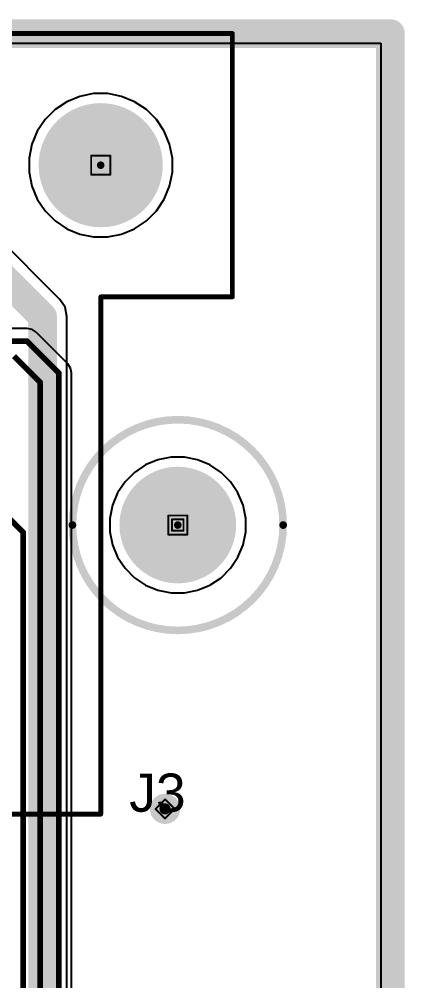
# Model space of a CAD drawing. Header units: inches. Extents: x -31 to 249, y -28 to 261.
# Drawn here: x 125.14 to 135.38, y 63.53 to 89.09 of the extents above; entities that cross this region are included whole.
import ezdxf

# ---------------------------------------------------------------- set-up
doc = ezdxf.new("R2010")
doc.units = ezdxf.units.IN
for name, color, linetype in [('Board Outline', 216, 'Continuous'), ('Bottom Layer', 5, 'Continuous'), ('Bottom Solder', 6, 'Continuous'), ('Dimension', 6, 'Continuous'), ('Drill Drawing', 1, 'Continuous'), ('Pad Holes', 156, 'Continuous'), ('Top Layer', 1, 'Continuous'), ('Top Overlay', 2, 'Continuous'), ('Top Solder', 216, 'Continuous'), ('Via Holes', 16, 'Continuous')]:
    doc.layers.add(name, color=color, linetype=linetype)
doc.styles.add('Arial', font='', dxfattribs={"height": 0.2})
doc.styles.get('Arial').set_extended_font_data('Arial')

# ---------------------------------------------------------------- blocks, each defined once
blk = doc.blocks.new('6437288_2_42')
at = {"layer": 'Bottom Solder'}
h = blk.add_hatch(color=6, dxfattribs=at)
edge = h.paths.add_edge_path()
edge.add_arc((-19.25, -7.25), 0.102, 0, 360)
at = {"layer": 'Pad Holes'}
h = blk.add_hatch(color=7, dxfattribs=at)
edge = h.paths.add_edge_path()
edge.add_arc((-19.25, -7.25), 1.65, 0, 360)
at = {"layer": 'Top Solder'}
h = blk.add_hatch(color=216, dxfattribs=at)
edge = h.paths.add_edge_path()
edge.add_arc((-19.25, -7.25), 0.102, 0, 360)
at = {"layer": 'Top Overlay'}
for points in [[(-19.253, 9.998, 0.127, 0.127, 0), (-19.253, -3.75, 0.127, 0.127, 0)], [(19.25, 10, 0.127, 0.127, 0), (-19.25, 10, 0.127, 0.127, 0)], [(-19.253, -3.75, 0.127, 0.127, 0), (-22.75, -3.75, 0.127, 0.127, 0)], [(-22.75, -3.75, 0.127, 0.127, 0), (-22.75, -10.75, 0.127, 0.127, 0)], [(-19.25, -10.75, 0.127, 0.127, 0), (-22.75, -10.75, 0.127, 0.127, 0)], [(19.25, -10.75, 0.127, 0.127, 0), (-19.25, -10.75, 0.127, 0.127, 0)]]:
    blk.add_lwpolyline(points, format="xyseb", dxfattribs=at)
for points in [[(-19.284, 9.998, 0.0635, 0.0635, 1), (-19.221, 9.998, 0.0635, 0.0635, 1)], [(-19.282, 10, 0.0635, 0.0635, 1), (-19.218, 10, 0.0635, 0.0635, 1)], [(-22.782, -3.75, 0.0635, 0.0635, 1), (-22.718, -3.75, 0.0635, 0.0635, 1)], [(-22.782, -3.75, 0.0635, 0.0635, 1), (-22.718, -3.75, 0.0635, 0.0635, 1)], [(-19.284, -3.75, 0.0635, 0.0635, 1), (-19.221, -3.75, 0.0635, 0.0635, 1)], [(-19.284, -3.75, 0.0635, 0.0635, 1), (-19.221, -3.75, 0.0635, 0.0635, 1)], [(-22.782, -10.75, 0.0635, 0.0635, 1), (-22.718, -10.75, 0.0635, 0.0635, 1)], [(-22.782, -10.75, 0.0635, 0.0635, 1), (-22.718, -10.75, 0.0635, 0.0635, 1)], [(-19.282, -10.75, 0.0635, 0.0635, 1), (-19.218, -10.75, 0.0635, 0.0635, 1)], [(-19.282, -10.75, 0.0635, 0.0635, 1), (-19.218, -10.75, 0.0635, 0.0635, 1)]]:
    blk.add_lwpolyline(points, format="xyseb", close=True, dxfattribs=at)

msp = doc.modelspace()

# ---------------------------------------------------------------- hatches: boundary and pattern name
at = {"layer": 'Bottom Layer'}
h = msp.add_hatch(color=5, dxfattribs=at)
edge = h.paths.add_edge_path()
edge.add_arc((129.01, 68.097), 0.3, 0, 360)
at = {"layer": 'Bottom Solder'}
h = msp.add_hatch(color=6, dxfattribs=at)
edge = h.paths.add_edge_path()
edge.add_arc((129.349, 75.641), 0.102, 0, 360)
h = msp.add_hatch(color=6, dxfattribs=at)
edge = h.paths.add_edge_path()
edge.add_arc((129.01, 68.097), 0.402, 0, 360)
at = {"layer": 'Pad Holes'}
h = msp.add_hatch(color=7, dxfattribs=at)
edge = h.paths.add_edge_path()
edge.add_arc((129.349, 75.641), 1.55, 0, 360)
at = {"layer": 'Top Layer'}
h = msp.add_hatch(color=1, dxfattribs=at)
edge = h.paths.add_edge_path()
edge.add_arc((129.01, 68.097), 0.3, 0, 360)
at = {"layer": 'Top Solder'}
h = msp.add_hatch(color=216, dxfattribs=at)
edge = h.paths.add_edge_path()
edge.add_arc((129.349, 75.641), 0.102, 0, 360)
h = msp.add_hatch(color=216, dxfattribs=at)
edge = h.paths.add_edge_path()
edge.add_arc((129.01, 68.097), 0.402, 0, 360)
at = {"layer": 'Via Holes'}
h = msp.add_hatch(color=7, dxfattribs=at)
edge = h.paths.add_edge_path()
edge.add_arc((129.01, 68.097), 0.15, 0, 360)

# ---------------------------------------------------------------- linework, layer by layer
at = {"layer": 'Board Outline'}
for points in [[(0, 88.705, 0.762, 0.762, 0), (135, 88.705, 0.762, 0.762, 0)], [(135, 88.705, 0.762, 0.762, 0), (135, 0, 0.762, 0.762, 0)]]:
    msp.add_lwpolyline(points, format="xyseb", dxfattribs=at)
msp.add_lwpolyline([(134.81, 88.705, 0.381, 0.381, 1), (135.191, 88.705, 0.381, 0.381, 1)], format="xyseb", close=True, dxfattribs=at)
msp.add_lwpolyline([(134.81, 88.705, 0.381, 0.381, 1), (135.191, 88.705, 0.381, 0.381, 1)], format="xyseb", close=True, dxfattribs=at)
at = {"layer": 'Bottom Layer'}
for p, q in [((121.976, 88.446), (134.741, 88.446)), ((134.741, 88.446), (134.741, 0.259)), ((126.745, 87.036), (126.399, 86.893)), ((127.113, 87.11), (126.745, 87.036)), ((127.488, 87.11), (127.113, 87.11)), ((127.856, 87.036), (127.488, 87.11)), ((128.203, 86.893), (127.856, 87.036)), ((126.087, 86.685), (125.822, 86.419)), ((126.399, 86.893), (126.087, 86.685)), ((128.515, 86.685), (128.203, 86.893)), ((128.78, 86.419), (128.515, 86.685)), ((125.822, 86.419), (125.614, 86.107)), ((128.988, 86.107), (128.78, 86.419)), ((125.614, 86.107), (125.47, 85.761)), ((129.132, 85.761), (128.988, 86.107)), ((125.47, 85.761), (125.397, 85.393)), ((129.205, 85.393), (129.132, 85.761)), ((125.397, 85.393), (125.397, 85.018)), ((129.205, 85.018), (129.205, 85.393)), ((125.397, 85.018), (125.47, 84.65)), ((129.132, 84.65), (129.205, 85.018)), ((125.47, 84.65), (125.614, 84.304)), ((128.988, 84.304), (129.132, 84.65)), ((125.614, 84.304), (125.822, 83.992)), ((128.78, 83.992), (128.988, 84.304)), ((125.822, 83.992), (126.087, 83.727)), ((128.515, 83.727), (128.78, 83.992)), ((126.087, 83.727), (126.399, 83.518)), ((128.203, 83.518), (128.515, 83.727)), ((126.399, 83.518), (126.745, 83.375)), ((126.745, 83.375), (127.113, 83.302)), ((127.488, 83.302), (127.856, 83.375)), ((127.856, 83.375), (128.203, 83.518)), ((127.113, 83.302), (127.488, 83.302)), ((125.346, 80.863), (122.08, 80.863)), ((125.475, 80.837), (125.346, 80.863)), ((125.584, 80.764), (125.475, 80.837)), ((126.425, 79.923), (125.584, 80.764)), ((126.498, 79.814), (126.425, 79.923)), ((126.524, 79.685), (126.498, 79.814)), ((126.524, 27.698), (126.524, 79.685)), ((129.171, 77.445), (128.823, 77.376)), ((129.527, 77.445), (129.171, 77.445)), ((129.875, 77.376), (129.527, 77.445)), ((128.494, 77.24), (128.199, 77.042)), ((128.823, 77.376), (128.494, 77.24)), ((130.204, 77.24), (129.875, 77.376)), ((130.499, 77.042), (130.204, 77.24)), ((128.199, 77.042), (127.948, 76.791)), ((130.75, 76.791), (130.499, 77.042)), ((127.948, 76.791), (127.75, 76.496)), ((130.948, 76.496), (130.75, 76.791)), ((127.75, 76.496), (127.614, 76.167)), ((131.084, 76.167), (130.948, 76.496)), ((127.614, 76.167), (127.545, 75.819)), ((131.153, 75.819), (131.084, 76.167)), ((127.545, 75.819), (127.545, 75.464)), ((131.153, 75.464), (131.153, 75.819)), ((127.545, 75.464), (127.614, 75.115)), ((131.084, 75.115), (131.153, 75.464)), ((127.614, 75.115), (127.75, 74.787)), ((130.948, 74.787), (131.084, 75.115)), ((127.75, 74.787), (127.948, 74.491)), ((130.75, 74.491), (130.948, 74.787)), ((127.948, 74.491), (128.199, 74.24)), ((130.499, 74.24), (130.75, 74.491)), ((128.199, 74.24), (128.494, 74.043)), ((130.204, 74.043), (130.499, 74.24)), ((128.494, 74.043), (128.823, 73.907)), ((128.823, 73.907), (129.171, 73.837)), ((129.527, 73.837), (129.875, 73.907)), ((129.875, 73.907), (130.204, 74.043)), ((129.171, 73.837), (129.527, 73.837))]:
    msp.add_line(p, q, dxfattribs=at)
for points in [[(104.199, 80.526, 0.152, 0.152, 0), (125.346, 80.526, 0.152, 0.152, 0)], [(125.346, 80.526, 0.152, 0.152, 0), (126.187, 79.685, 0.152, 0.152, 0)], [(124.998, 80.129, 0.152, 0.152, 0), (125.69, 79.437, 0.152, 0.152, 0)], [(126.187, 27.559, 0.152, 0.152, 0), (126.187, 79.685, 0.152, 0.152, 0)], [(125.69, 16.724, 0.152, 0.152, 0), (125.69, 79.437, 0.152, 0.152, 0)], [(124.054, 76.632, 0.152, 0.152, 0), (125.24, 75.446, 0.152, 0.152, 0)], [(125.24, 25.765, 0.152, 0.152, 0), (125.24, 75.446, 0.152, 0.152, 0)]]:
    msp.add_lwpolyline(points, format="xyseb", dxfattribs=at)
for points in [[(125.308, 80.526, 0.0762, 0.0762, 1), (125.385, 80.526, 0.0762, 0.0762, 1)], [(125.308, 80.526, 0.0762, 0.0762, 1), (125.385, 80.526, 0.0762, 0.0762, 1)], [(126.149, 79.685, 0.0762, 0.0762, 1), (126.225, 79.685, 0.0762, 0.0762, 1)], [(126.149, 79.685, 0.0762, 0.0762, 1), (126.225, 79.685, 0.0762, 0.0762, 1)], [(125.651, 79.437, 0.0762, 0.0762, 1), (125.728, 79.437, 0.0762, 0.0762, 1)], [(125.651, 79.437, 0.0762, 0.0762, 1), (125.728, 79.437, 0.0762, 0.0762, 1)], [(125.202, 75.446, 0.0762, 0.0762, 1), (125.278, 75.446, 0.0762, 0.0762, 1)], [(125.202, 75.446, 0.0762, 0.0762, 1), (125.278, 75.446, 0.0762, 0.0762, 1)]]:
    msp.add_lwpolyline(points, format="xyseb", close=True, dxfattribs=at)
at = {"layer": 'Dimension'}
for points in [[(132.149, 75.641, 0.203, 0.203, 1), (126.549, 75.641, 0.203, 0.203, 1)], [(126.498, 75.641, 0.102, 0.102, 1), (126.6, 75.641, 0.102, 0.102, 1)], [(132.098, 75.641, 0.102, 0.102, 1), (132.2, 75.641, 0.102, 0.102, 1)]]:
    msp.add_lwpolyline(points, format="xyseb", close=True, dxfattribs=at)
at = {"layer": 'Drill Drawing'}
for points in [[(127.047, 85.46, 0.0508, 0.0508, 0), (127.555, 85.46, 0.0508, 0.0508, 0)], [(127.047, 84.952, 0.0508, 0.0508, 0), (127.047, 85.46, 0.0508, 0.0508, 0)], [(127.555, 84.952, 0.0508, 0.0508, 0), (127.555, 85.46, 0.0508, 0.0508, 0)], [(127.047, 84.952, 0.0508, 0.0508, 0), (127.555, 84.952, 0.0508, 0.0508, 0)], [(129.095, 75.895, 0.0508, 0.0508, 0), (129.603, 75.895, 0.0508, 0.0508, 0)], [(129.095, 75.387, 0.0508, 0.0508, 0), (129.095, 75.895, 0.0508, 0.0508, 0)], [(129.603, 75.387, 0.0508, 0.0508, 0), (129.603, 75.895, 0.0508, 0.0508, 0)], [(129.197, 75.794, 0.0508, 0.0508, 0), (129.501, 75.794, 0.0508, 0.0508, 0)], [(129.197, 75.489, 0.0508, 0.0508, 0), (129.197, 75.794, 0.0508, 0.0508, 0)], [(129.501, 75.489, 0.0508, 0.0508, 0), (129.501, 75.794, 0.0508, 0.0508, 0)], [(129.095, 75.387, 0.0508, 0.0508, 0), (129.603, 75.387, 0.0508, 0.0508, 0)], [(129.197, 75.489, 0.0508, 0.0508, 0), (129.501, 75.489, 0.0508, 0.0508, 0)], [(128.756, 68.097, 0.0508, 0.0508, 0), (129.01, 68.351, 0.0508, 0.0508, 0)], [(129.01, 68.351, 0.0508, 0.0508, 0), (129.264, 68.097, 0.0508, 0.0508, 0)], [(128.756, 68.097, 0.0508, 0.0508, 0), (129.01, 67.843, 0.0508, 0.0508, 0)], [(129.01, 67.843, 0.0508, 0.0508, 0), (129.264, 68.097, 0.0508, 0.0508, 0)]]:
    msp.add_lwpolyline(points, format="xyseb", dxfattribs=at)
for points in [[(127.034, 85.46, 0.0254, 0.0254, 1), (127.06, 85.46, 0.0254, 0.0254, 1)], [(127.034, 85.46, 0.0254, 0.0254, 1), (127.06, 85.46, 0.0254, 0.0254, 1)], [(127.542, 85.46, 0.0254, 0.0254, 1), (127.568, 85.46, 0.0254, 0.0254, 1)], [(127.542, 85.46, 0.0254, 0.0254, 1), (127.568, 85.46, 0.0254, 0.0254, 1)], [(127.034, 84.952, 0.0254, 0.0254, 1), (127.06, 84.952, 0.0254, 0.0254, 1)], [(127.034, 84.952, 0.0254, 0.0254, 1), (127.06, 84.952, 0.0254, 0.0254, 1)], [(127.542, 84.952, 0.0254, 0.0254, 1), (127.568, 84.952, 0.0254, 0.0254, 1)], [(127.542, 84.952, 0.0254, 0.0254, 1), (127.568, 84.952, 0.0254, 0.0254, 1)], [(129.082, 75.895, 0.0254, 0.0254, 1), (129.108, 75.895, 0.0254, 0.0254, 1)], [(129.082, 75.895, 0.0254, 0.0254, 1), (129.108, 75.895, 0.0254, 0.0254, 1)], [(129.59, 75.895, 0.0254, 0.0254, 1), (129.616, 75.895, 0.0254, 0.0254, 1)], [(129.59, 75.895, 0.0254, 0.0254, 1), (129.616, 75.895, 0.0254, 0.0254, 1)], [(129.184, 75.794, 0.0254, 0.0254, 1), (129.209, 75.794, 0.0254, 0.0254, 1)], [(129.184, 75.794, 0.0254, 0.0254, 1), (129.209, 75.794, 0.0254, 0.0254, 1)], [(129.489, 75.794, 0.0254, 0.0254, 1), (129.514, 75.794, 0.0254, 0.0254, 1)], [(129.489, 75.794, 0.0254, 0.0254, 1), (129.514, 75.794, 0.0254, 0.0254, 1)], [(129.082, 75.387, 0.0254, 0.0254, 1), (129.108, 75.387, 0.0254, 0.0254, 1)], [(129.082, 75.387, 0.0254, 0.0254, 1), (129.108, 75.387, 0.0254, 0.0254, 1)], [(129.184, 75.489, 0.0254, 0.0254, 1), (129.209, 75.489, 0.0254, 0.0254, 1)], [(129.184, 75.489, 0.0254, 0.0254, 1), (129.209, 75.489, 0.0254, 0.0254, 1)], [(129.489, 75.489, 0.0254, 0.0254, 1), (129.514, 75.489, 0.0254, 0.0254, 1)], [(129.489, 75.489, 0.0254, 0.0254, 1), (129.514, 75.489, 0.0254, 0.0254, 1)], [(129.59, 75.387, 0.0254, 0.0254, 1), (129.616, 75.387, 0.0254, 0.0254, 1)], [(129.59, 75.387, 0.0254, 0.0254, 1), (129.616, 75.387, 0.0254, 0.0254, 1)], [(128.997, 68.351, 0.0254, 0.0254, 1), (129.022, 68.351, 0.0254, 0.0254, 1)], [(128.997, 68.351, 0.0254, 0.0254, 1), (129.022, 68.351, 0.0254, 0.0254, 1)], [(128.743, 68.097, 0.0254, 0.0254, 1), (128.768, 68.097, 0.0254, 0.0254, 1)], [(128.743, 68.097, 0.0254, 0.0254, 1), (128.768, 68.097, 0.0254, 0.0254, 1)], [(129.251, 68.097, 0.0254, 0.0254, 1), (129.276, 68.097, 0.0254, 0.0254, 1)], [(129.251, 68.097, 0.0254, 0.0254, 1), (129.276, 68.097, 0.0254, 0.0254, 1)], [(128.997, 67.843, 0.0254, 0.0254, 1), (129.022, 67.843, 0.0254, 0.0254, 1)], [(128.997, 67.843, 0.0254, 0.0254, 1), (129.022, 67.843, 0.0254, 0.0254, 1)]]:
    msp.add_lwpolyline(points, format="xyseb", close=True, dxfattribs=at)
at = {"layer": 'Top Layer'}
for p, q in [((0.259, 88.446), (134.741, 88.446)), ((134.741, 88.446), (134.741, 0.259)), ((126.745, 87.036), (126.399, 86.893)), ((127.113, 87.11), (126.745, 87.036)), ((127.488, 87.11), (127.113, 87.11)), ((127.856, 87.036), (127.488, 87.11)), ((128.203, 86.893), (127.856, 87.036)), ((126.087, 86.685), (125.822, 86.419)), ((126.399, 86.893), (126.087, 86.685)), ((128.515, 86.685), (128.203, 86.893)), ((128.78, 86.419), (128.515, 86.685)), ((125.822, 86.419), (125.614, 86.107)), ((128.988, 86.107), (128.78, 86.419)), ((125.614, 86.107), (125.47, 85.761)), ((129.132, 85.761), (128.988, 86.107)), ((125.47, 85.761), (125.397, 85.393)), ((129.205, 85.393), (129.132, 85.761)), ((125.397, 85.393), (125.397, 85.018)), ((129.205, 85.018), (129.205, 85.393)), ((125.397, 85.018), (125.47, 84.65)), ((129.132, 84.65), (129.205, 85.018)), ((125.47, 84.65), (125.614, 84.304)), ((128.988, 84.304), (129.132, 84.65)), ((126.212, 81.64), (123.6, 84.252)), ((125.614, 84.304), (125.822, 83.992)), ((128.78, 83.992), (128.988, 84.304)), ((125.822, 83.992), (126.087, 83.727)), ((128.515, 83.727), (128.78, 83.992)), ((126.087, 83.727), (126.399, 83.518)), ((128.203, 83.518), (128.515, 83.727)), ((126.399, 83.518), (126.745, 83.375)), ((126.745, 83.375), (127.113, 83.302)), ((127.488, 83.302), (127.856, 83.375)), ((127.856, 83.375), (128.203, 83.518)), ((127.113, 83.302), (127.488, 83.302)), ((126.353, 81.43), (126.212, 81.64)), ((126.402, 81.183), (126.353, 81.43)), ((126.402, 30.508), (126.402, 81.183)), ((129.171, 77.445), (128.823, 77.376)), ((129.527, 77.445), (129.171, 77.445)), ((129.875, 77.376), (129.527, 77.445)), ((128.494, 77.24), (128.199, 77.042)), ((128.823, 77.376), (128.494, 77.24)), ((130.204, 77.24), (129.875, 77.376)), ((130.499, 77.042), (130.204, 77.24)), ((128.199, 77.042), (127.948, 76.791)), ((130.75, 76.791), (130.499, 77.042)), ((127.948, 76.791), (127.75, 76.496)), ((130.948, 76.496), (130.75, 76.791)), ((127.75, 76.496), (127.614, 76.167)), ((131.084, 76.167), (130.948, 76.496)), ((127.614, 76.167), (127.545, 75.819)), ((131.153, 75.819), (131.084, 76.167)), ((127.545, 75.819), (127.545, 75.464)), ((131.153, 75.464), (131.153, 75.819)), ((127.545, 75.464), (127.614, 75.115)), ((131.084, 75.115), (131.153, 75.464)), ((127.614, 75.115), (127.75, 74.787)), ((130.948, 74.787), (131.084, 75.115)), ((127.75, 74.787), (127.948, 74.491)), ((130.75, 74.491), (130.948, 74.787)), ((127.948, 74.491), (128.199, 74.24)), ((130.499, 74.24), (130.75, 74.491)), ((128.199, 74.24), (128.494, 74.043)), ((130.204, 74.043), (130.499, 74.24)), ((128.494, 74.043), (128.823, 73.907)), ((128.823, 73.907), (129.171, 73.837)), ((129.527, 73.837), (129.875, 73.907)), ((129.875, 73.907), (130.204, 74.043)), ((129.171, 73.837), (129.527, 73.837))]:
    msp.add_line(p, q, dxfattribs=at)
for points in [[(123.143, 83.795, 0.762, 0.762, 0), (125.755, 81.183, 0.762, 0.762, 0)], [(125.755, 30.24, 0.762, 0.762, 0), (125.755, 81.183, 0.762, 0.762, 0)]]:
    msp.add_lwpolyline(points, format="xyseb", dxfattribs=at)
msp.add_lwpolyline([(125.564, 81.183, 0.381, 0.381, 1), (125.945, 81.183, 0.381, 0.381, 1)], format="xyseb", close=True, dxfattribs=at)
msp.add_lwpolyline([(125.564, 81.183, 0.381, 0.381, 1), (125.945, 81.183, 0.381, 0.381, 1)], format="xyseb", close=True, dxfattribs=at)

# ---------------------------------------------------------------- block references
at = {"rotation": 180}
msp.add_blockref('6437288_2_42', (108.051, 77.956), dxfattribs=at)

# ---------------------------------------------------------------- texts
at = {"layer": 'Top Overlay', "style": 'Arial'}
msp.add_text('J3', height=1.016, dxfattribs=at).set_placement((128.059, 68.021))

doc.saveas('drawing.dxf')
